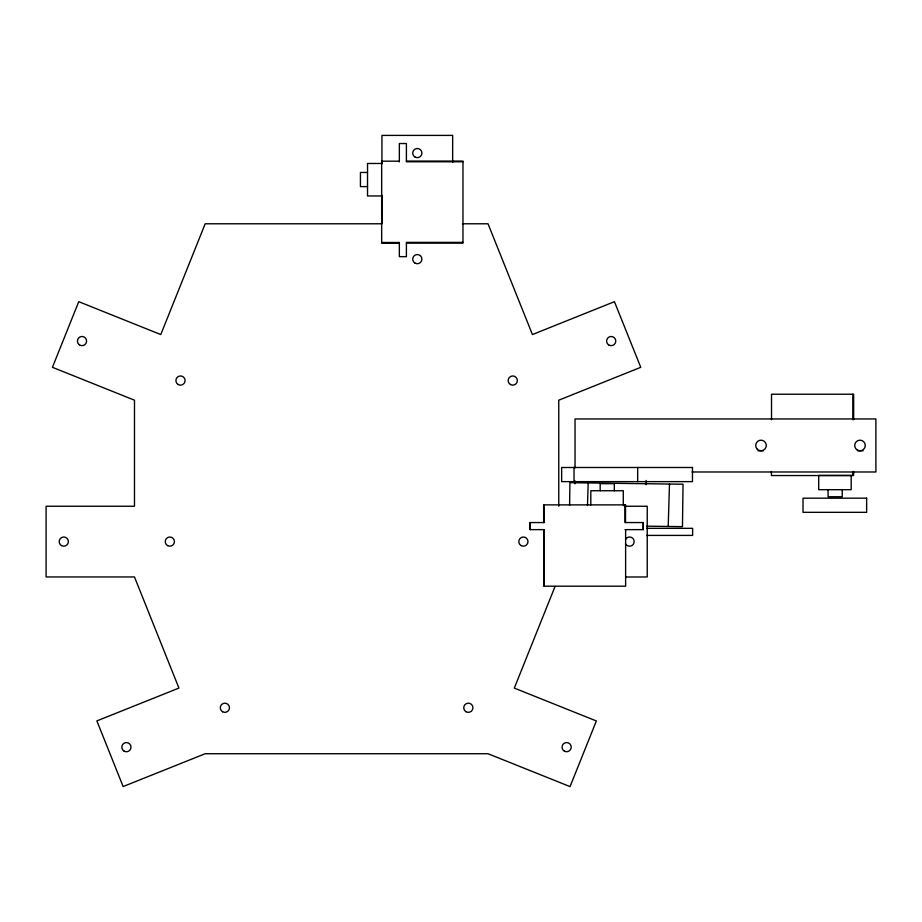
<?xml version="1.0" encoding="UTF-8"?>
<svg xmlns="http://www.w3.org/2000/svg" width="922" height="922" viewBox="0 0 922 922"><rect width="100%" height="100%" fill="white"/><g stroke="black" fill="none" stroke-linecap="round" stroke-linejoin="round"><path stroke-width="1.38" d="M569.612 505.302L569.923 482.679L683.041 484.234L682.453 526.658L646.795 526.162M587.498 505.544L588.178 482.932M668.196 526.462L669.487 484.05M555.009 586.576L514.315 688.089L596.361 720.969L570.05 786.604L488.015 753.723L205.191 753.723L123.133 786.547L96.868 720.9L178.926 688.077L134.485 576.953L46.1 576.953L46.1 506.247L134.485 506.247L134.485 400.194L52.439 367.313L78.75 301.678L160.785 334.559L205.191 223.781L381.95 223.781L381.95 195.268M625.831 577.022L647.232 576.953L647.232 506.247L624.401 506.247M399.341 161.177L381.662 161.177L381.662 243.189L399.341 243.189M406.406 161.073L462.971 161.073L462.971 243.097L406.406 243.097M462.971 161.776L406.406 161.776L406.406 143.521L399.341 143.521L399.341 161.88M381.777 163.482L367.521 163.482L367.521 195.96L381.777 195.96M367.521 172.46L360.444 172.46L360.444 186.601L367.521 186.601M462.556 223.781L488.015 223.781L532.432 334.559L614.432 301.678L640.755 367.313L558.755 400.194L558.755 506.247M462.971 242.382L406.406 242.382L406.406 256.65L399.341 256.65L399.341 242.486L381.662 242.486M757.965 450.8L763.381 450.8M857.714 450.8L863.119 450.8M692.065 471.983L875.9 471.983L875.9 418.957L575.04 418.957L575.04 467.927M646.622 528.329L692.618 528.329L692.618 535.405L646.622 535.405M625.07 529.631L643.337 529.631L643.337 522.555L624.966 522.555L624.966 504.876M853.657 419.694L853.657 394.236L771.518 394.236L771.518 419.694M853.565 471.465L853.565 475.545L771.414 475.545L771.414 471.465M852.827 394.236L852.827 419.694M852.735 471.465L852.735 475.545M842.212 489.686L842.212 496.762L828.071 496.762L828.071 489.686M646.103 480.466L646.103 484.707M643.176 522.555L643.176 529.631M637.667 467.489L637.667 481.63M625.623 529.631L625.623 586.196L543.761 586.196L543.761 529.631M625.519 522.555L625.519 504.876L543.657 504.876L543.657 522.555M623.284 504.991L623.284 490.735L590.806 490.735L590.806 504.991M614.306 490.735L614.306 483.67L600.164 483.67L600.164 490.735M575.04 480.892L575.04 483.762M574.037 467.489L574.037 481.63M544.314 586.196L544.314 529.631L530.046 529.631L530.046 522.555L544.211 522.555L544.211 504.876M530.208 522.555L530.208 529.631M452.656 162.479L452.656 135.396L381.95 135.396L381.95 163.909M625.577 539.301A4.598 4.598 0 0 1 632.515 538.079A4.598 4.598 0 0 1 632.515 545.121A4.598 4.598 0 0 1 625.577 543.899M692.468 467.489L561.659 467.489L561.659 481.63L692.468 481.63L692.468 467.489M851.19 475.441L818.713 475.441L818.713 489.686L851.19 489.686L851.19 475.441M866.645 498.18L803.016 498.18L803.016 512.321L866.645 512.321L866.645 498.18M757.25 449.221A5.301 5.301 0 0 0 766.124 446.836A5.301 5.301 0 0 0 759.624 440.347A5.301 5.301 0 0 0 757.25 449.221M857.345 450.063A5.301 5.301 0 0 0 865.297 445.464A5.301 5.301 0 0 0 857.345 440.877A5.301 5.301 0 0 0 857.345 450.063M564.333 751.13A4.598 4.598 0 0 0 571.225 747.143A4.598 4.598 0 0 0 564.333 743.167A4.598 4.598 0 0 0 564.333 751.13M521.103 545.582A4.598 4.598 0 0 0 527.995 541.606A4.598 4.598 0 0 0 521.103 537.618A4.598 4.598 0 0 0 521.103 545.582M608.889 345.058A4.598 4.598 0 0 0 615.781 341.071A4.598 4.598 0 0 0 608.889 337.095A4.598 4.598 0 0 0 608.889 345.058M124.113 751.142A4.598 4.598 0 0 0 131.005 747.154A4.598 4.598 0 0 0 124.113 743.178A4.598 4.598 0 0 0 124.113 751.142M61.474 545.582A4.598 4.598 0 0 0 68.378 541.606A4.598 4.598 0 0 0 61.474 537.618A4.598 4.598 0 0 0 61.474 545.582M79.246 344.747A4.598 4.598 0 0 0 86.564 341.613A4.598 4.598 0 0 0 80.202 336.841A4.598 4.598 0 0 0 79.246 344.747M415.015 263.116A4.598 4.598 0 0 0 421.907 259.128A4.598 4.598 0 0 0 415.015 255.152A4.598 4.598 0 0 0 415.015 263.116M415.015 157.051A4.598 4.598 0 0 0 421.907 153.075A4.598 4.598 0 0 0 415.015 149.087A4.598 4.598 0 0 0 415.015 157.051M167.539 545.582A4.598 4.598 0 0 0 174.431 541.606A4.598 4.598 0 0 0 167.539 537.618A4.598 4.598 0 0 0 167.539 545.582M178.2 384.532A4.598 4.598 0 0 0 185.103 380.544A4.598 4.598 0 0 0 178.2 376.568A4.598 4.598 0 0 0 178.2 384.532M466.048 711.738A4.598 4.598 0 0 0 472.951 707.75A4.598 4.598 0 0 0 466.048 703.774A4.598 4.598 0 0 0 466.048 711.738M222.582 711.749A4.598 4.598 0 0 0 229.474 707.773A4.598 4.598 0 0 0 222.582 703.786A4.598 4.598 0 0 0 222.582 711.749M510.454 384.532A4.598 4.598 0 0 0 517.346 380.544A4.598 4.598 0 0 0 510.454 376.568A4.598 4.598 0 0 0 510.454 384.532"/></g></svg>
